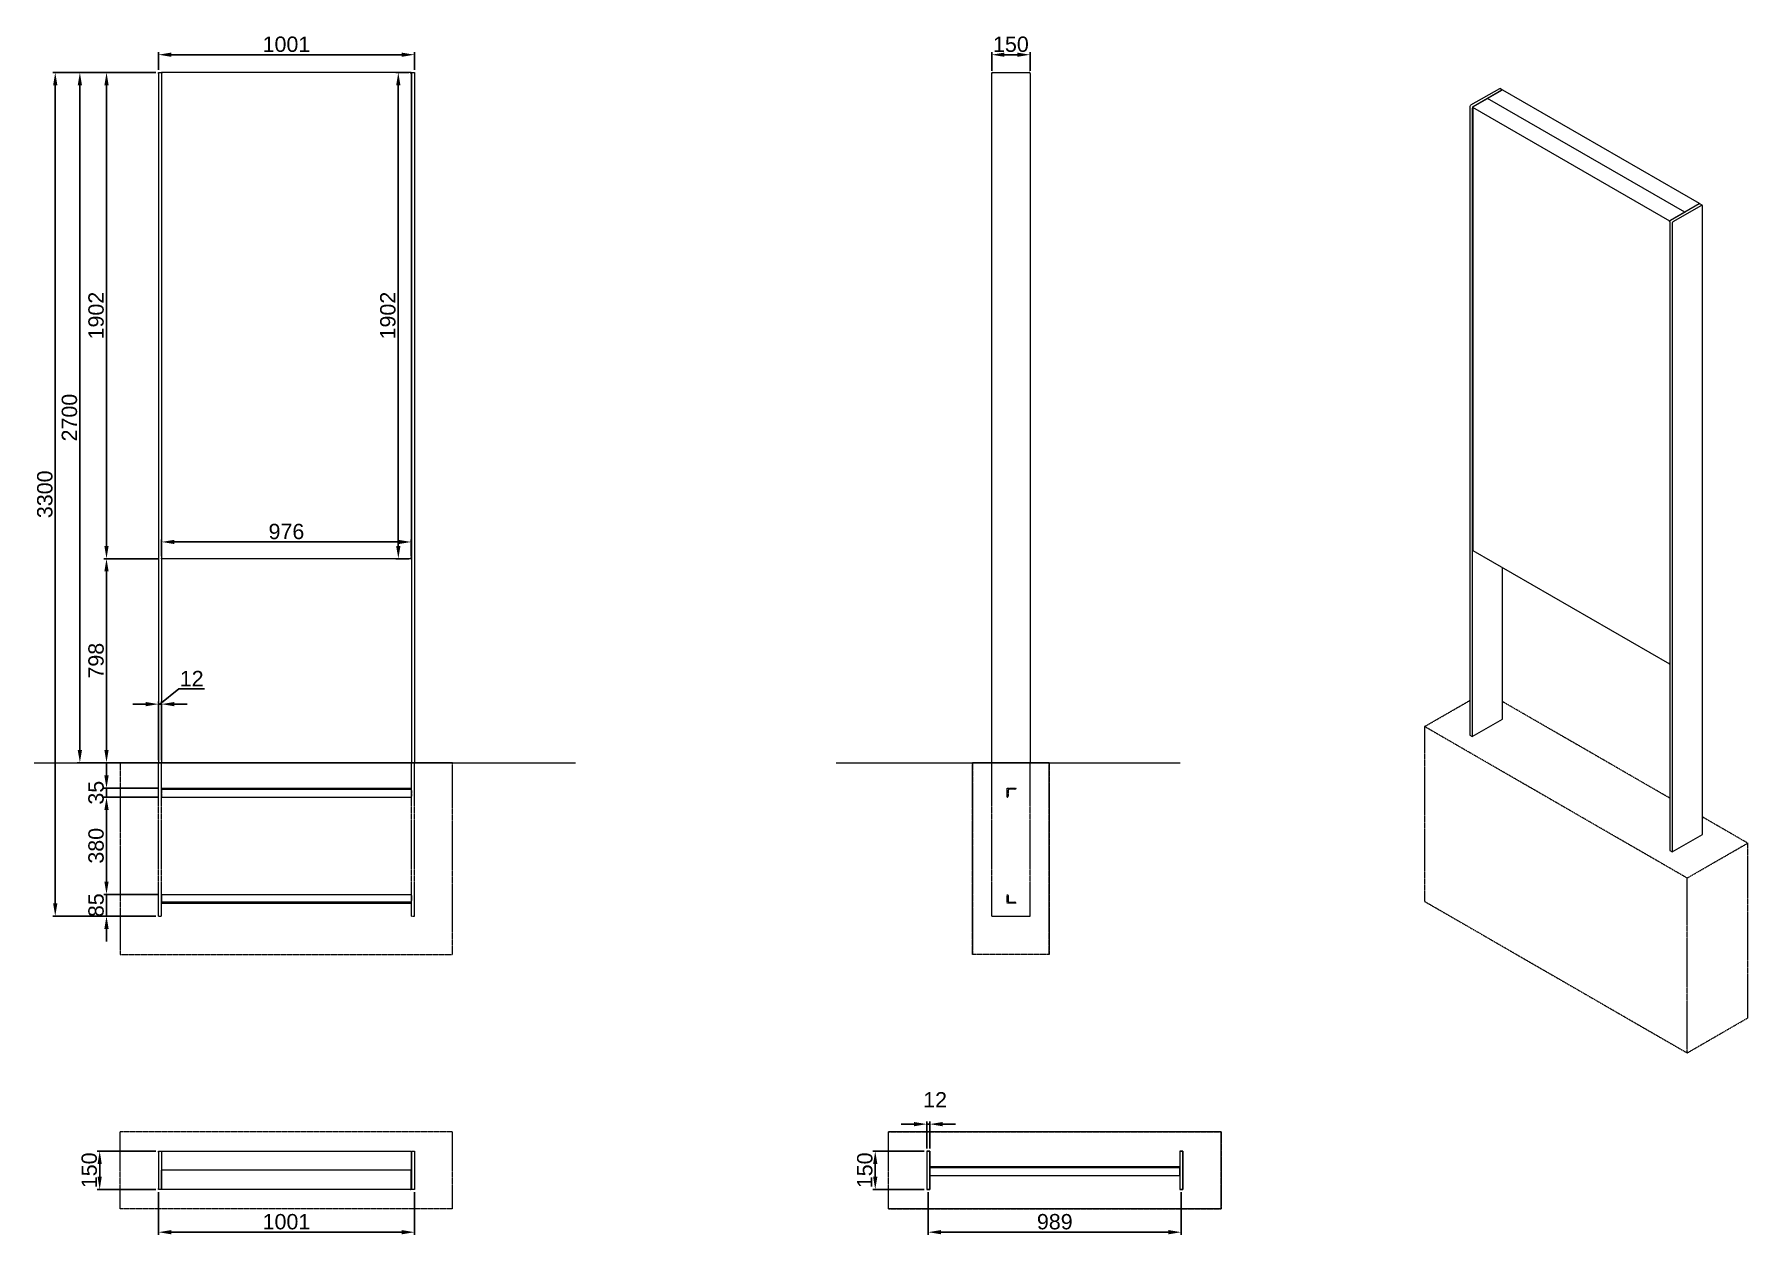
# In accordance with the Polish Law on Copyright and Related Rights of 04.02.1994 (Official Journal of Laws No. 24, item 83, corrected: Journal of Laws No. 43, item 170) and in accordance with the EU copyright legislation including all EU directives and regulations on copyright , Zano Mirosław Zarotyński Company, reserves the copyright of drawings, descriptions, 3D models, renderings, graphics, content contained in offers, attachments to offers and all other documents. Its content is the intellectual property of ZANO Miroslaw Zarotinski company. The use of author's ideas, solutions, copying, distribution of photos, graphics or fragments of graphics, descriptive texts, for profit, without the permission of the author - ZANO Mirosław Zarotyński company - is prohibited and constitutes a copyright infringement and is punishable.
# Model space of a CAD drawing. Header units: millimetres. Extents: x 366 to 7067, y 845 to 5541.
import ezdxf

# ---------------------------------------------------------------- set-up
doc = ezdxf.new("R2010")
doc.units = ezdxf.units.MM
doc.linetypes.add('HIDDEN', pattern=[1.905, 1.27, -0.635])
for name, color, linetype, lineweight in [('ZANO_R', 7, 'Continuous', 0), ('ZANO_R_przerywana', 7, 'HIDDEN', 0), ('ZANO_W', 1, 'Continuous', 0)]:
    doc.layers.add(name, color=color, linetype=linetype, lineweight=lineweight)
doc.styles.add('Arial', font='arial.ttf')
doc.styles.get("Standard").update_dxf_attribs({"font": 'ARIALUNI.TTF'})
doc.dimstyles.new('pl i ang', dxfattribs={"dimtxt": 50, "dimasz": 50, "dimexe": 1.25, "dimexo": 0.625, "dimgap": 10, "dimtad": 1, "dimtoh": 1, "dimtxsty": 'Standard', "dimcen": 2.5, "dimclrd": 1, "dimclre": 1, "dimclrt": 1, "dimadec": 0, "dimazin": 0, "dimtfac": 1, "dimtmove": 0, "dimatfit": 3, "dimfxl": 1, "dimarcsym": 1})

# ---------------------------------------------------------------- blocks, each defined once
blk = doc.blocks.new('*D402')
at = {"layer": 'ZANO_W', "color": 1, "lineweight": -2}
for p, q in [((842, 5391.5), (638.9, 5391.5)), ((648.9, 5341.5), (648.9, 3539.5)), ((854.5, 3489.5), (638.9, 3489.5))]:
    blk.add_line(p, q, dxfattribs=at)
at = {"layer": 'ZANO_W', "color": 1}
for points in [[(657.3, 5341.5), (640.6, 5341.5), (648.9, 5391.5)], [(640.6, 3539.5), (657.3, 3539.5), (648.9, 3489.5)]]:
    blk.add_solid(points, dxfattribs=at)
at = {"layer": 'ZANO_W', "color": 1, "insert": (608.3, 4440.5), "char_height": 60, "attachment_point": 5, "rotation": 90, "style": 'Arial'}
blk.add_mtext('1902', dxfattribs=at)
blk = doc.blocks.new('*D403')
at = {"layer": 'ZANO_W', "color": 1, "lineweight": -2}
for p, q in [((842, 5391.5), (534.8, 5391.5)), ((544.8, 5341.5), (544.8, 2741.5)), ((842, 2691.5), (534.8, 2691.5))]:
    blk.add_line(p, q, dxfattribs=at)
at = {"layer": 'ZANO_W', "color": 1}
for points in [[(553.1, 5341.5), (536.4, 5341.5), (544.8, 5391.5)], [(536.4, 2741.5), (553.1, 2741.5), (544.8, 2691.5)]]:
    blk.add_solid(points, dxfattribs=at)
at = {"layer": 'ZANO_W', "color": 1, "insert": (504.1, 4041.5), "char_height": 60, "attachment_point": 5, "rotation": 90, "style": 'Arial'}
blk.add_mtext('2700', dxfattribs=at)
blk = doc.blocks.new('*D404')
at = {"layer": 'ZANO_W', "color": 1, "lineweight": -2}
for p, q in [((842, 5391.5), (438.5, 5391.5)), ((448.5, 5341.5), (448.5, 2141.5)), ((842, 2091.5), (438.5, 2091.5))]:
    blk.add_line(p, q, dxfattribs=at)
at = {"layer": 'ZANO_W', "color": 1}
for points in [[(456.8, 5341.5), (440.2, 5341.5), (448.5, 5391.5)], [(440.2, 2141.5), (456.8, 2141.5), (448.5, 2091.5)]]:
    blk.add_solid(points, dxfattribs=at)
at = {"layer": 'ZANO_W', "color": 1, "insert": (407.9, 3741.5), "char_height": 60, "attachment_point": 5, "rotation": 90, "style": 'Arial'}
blk.add_mtext('3300', dxfattribs=at)
blk = doc.blocks.new('*D405')
at = {"layer": 'ZANO_W', "color": 1, "lineweight": -2}
for p, q in [((852, 5401.5), (852, 5471.1)), ((902, 5461.1), (1803, 5461.1)), ((1853, 5401.5), (1853, 5471.1))]:
    blk.add_line(p, q, dxfattribs=at)
at = {"layer": 'ZANO_W', "color": 1}
for points in [[(902, 5469.4), (902, 5452.8), (852, 5461.1)], [(1803, 5452.8), (1803, 5469.4), (1853, 5461.1)]]:
    blk.add_solid(points, dxfattribs=at)
at = {"layer": 'ZANO_W', "color": 1, "insert": (1352.5, 5501.7), "char_height": 60, "attachment_point": 5, "style": 'Arial'}
blk.add_mtext('1001', dxfattribs=at)
blk = doc.blocks.new('*D406')
at = {"layer": 'ZANO_W', "color": 1, "lineweight": -2}
for p, q in [((932.3, 2980.5), (858, 2920.6)), ((1032, 2980.5), (932.3, 2980.5)), ((802, 2920.6), (752, 2920.6)), ((852, 2701.5), (852, 2930.6)), ((852, 2920.6), (864, 2920.6)), ((864, 2701.5), (864, 2930.6)), ((914, 2920.6), (964, 2920.6))]:
    blk.add_line(p, q, dxfattribs=at)
at = {"layer": 'ZANO_W', "color": 1}
for points in [[(802, 2912.3), (802, 2929), (852, 2920.6)], [(914, 2929), (914, 2912.3), (864, 2920.6)]]:
    blk.add_solid(points, dxfattribs=at)
at = {"layer": 'ZANO_W', "color": 1, "insert": (982.1, 3020.7), "char_height": 60, "attachment_point": 5, "style": 'Arial'}
blk.add_mtext('12', dxfattribs=at)
blk = doc.blocks.new('*D407')
at = {"layer": 'ZANO_W', "color": 1, "lineweight": -2}
for p, q in [((864.5, 3499.5), (864.5, 3565)), ((914.5, 3555), (1790.5, 3555)), ((1840.5, 3499.5), (1840.5, 3565))]:
    blk.add_line(p, q, dxfattribs=at)
at = {"layer": 'ZANO_W', "color": 1}
for points in [[(914.5, 3563.3), (914.5, 3546.7), (864.5, 3555)], [(1790.5, 3546.7), (1790.5, 3563.3), (1840.5, 3555)]]:
    blk.add_solid(points, dxfattribs=at)
at = {"layer": 'ZANO_W', "color": 1, "insert": (1352.5, 3595.6), "char_height": 60, "attachment_point": 5, "style": 'Arial'}
blk.add_mtext('976', dxfattribs=at)
blk = doc.blocks.new('*D408')
at = {"layer": 'ZANO_W', "color": 1, "lineweight": -2}
for p, q in [((1830.5, 5391.5), (1780, 5391.5)), ((1790, 3539.5), (1790, 5341.5)), ((1830.5, 3489.5), (1780, 3489.5))]:
    blk.add_line(p, q, dxfattribs=at)
at = {"layer": 'ZANO_W', "color": 1}
for points in [[(1798.3, 5341.5), (1781.6, 5341.5), (1790, 5391.5)], [(1781.6, 3539.5), (1798.3, 3539.5), (1790, 3489.5)]]:
    blk.add_solid(points, dxfattribs=at)
at = {"layer": 'ZANO_W', "color": 1, "insert": (1749.3, 4440.5), "char_height": 60, "attachment_point": 5, "rotation": 90, "style": 'Arial'}
blk.add_mtext('1902', dxfattribs=at)
blk = doc.blocks.new('*D409')
at = {"layer": 'ZANO_W', "color": 1, "lineweight": -2}
for p, q in [((4110.3, 5397.8), (4110.3, 5471.1)), ((4160.3, 5461.1), (4210.3, 5461.1)), ((4260.3, 5397.8), (4260.3, 5471.1))]:
    blk.add_line(p, q, dxfattribs=at)
at = {"layer": 'ZANO_W', "color": 1}
for points in [[(4160.3, 5469.4), (4160.3, 5452.8), (4110.3, 5461.1)], [(4210.3, 5452.8), (4210.3, 5469.4), (4260.3, 5461.1)]]:
    blk.add_solid(points, dxfattribs=at)
at = {"layer": 'ZANO_W', "color": 1, "insert": (4185.3, 5501.7), "char_height": 60, "attachment_point": 5, "style": 'Arial'}
blk.add_mtext('150', dxfattribs=at)
blk = doc.blocks.new('*D410')
at = {"layer": 'ZANO_W', "color": 1, "lineweight": -2}
for p, q in [((648.9, 2226.5), (648.9, 2276.5)), ((854, 2176.5), (638.9, 2176.5)), ((648.9, 2091.5), (648.9, 2176.5)), ((842, 2091.5), (638.9, 2091.5)), ((648.9, 2041.5), (648.9, 1991.5))]:
    blk.add_line(p, q, dxfattribs=at)
at = {"layer": 'ZANO_W', "color": 1}
for points in [[(640.6, 2226.5), (657.3, 2226.5), (648.9, 2176.5)], [(657.3, 2041.5), (640.6, 2041.5), (648.9, 2091.5)]]:
    blk.add_solid(points, dxfattribs=at)
at = {"layer": 'ZANO_W', "color": 1, "insert": (608.3, 2134), "char_height": 60, "attachment_point": 5, "rotation": 90, "style": 'Arial'}
blk.add_mtext('85', dxfattribs=at)
blk = doc.blocks.new('*D411')
at = {"layer": 'ZANO_W', "color": 1, "lineweight": -2}
for p, q in [((854, 2556.5), (638.9, 2556.5)), ((648.9, 2226.5), (648.9, 2506.5)), ((854, 2176.5), (638.9, 2176.5))]:
    blk.add_line(p, q, dxfattribs=at)
at = {"layer": 'ZANO_W', "color": 1}
for points in [[(657.3, 2506.5), (640.6, 2506.5), (648.9, 2556.5)], [(640.6, 2226.5), (657.3, 2226.5), (648.9, 2176.5)]]:
    blk.add_solid(points, dxfattribs=at)
at = {"layer": 'ZANO_W', "color": 1, "insert": (608.3, 2366.5), "char_height": 60, "attachment_point": 5, "rotation": 90, "style": 'Arial'}
blk.add_mtext('380', dxfattribs=at)
blk = doc.blocks.new('*D412')
at = {"layer": 'ZANO_W', "color": 1, "lineweight": -2}
for p, q in [((648.9, 2641.5), (648.9, 2691.5)), ((854, 2591.5), (638.9, 2591.5)), ((854, 2556.5), (638.9, 2556.5)), ((648.9, 2556.5), (648.9, 2591.5)), ((648.9, 2506.5), (648.9, 2456.5))]:
    blk.add_line(p, q, dxfattribs=at)
at = {"layer": 'ZANO_W', "color": 1}
for points in [[(640.6, 2641.5), (657.3, 2641.5), (648.9, 2591.5)], [(657.3, 2506.5), (640.6, 2506.5), (648.9, 2556.5)]]:
    blk.add_solid(points, dxfattribs=at)
at = {"layer": 'ZANO_W', "color": 1, "insert": (608.3, 2574), "char_height": 60, "attachment_point": 5, "rotation": 90, "style": 'Arial'}
blk.add_mtext('35', dxfattribs=at)
blk = doc.blocks.new('*D413')
at = {"layer": 'ZANO_W', "color": 1, "lineweight": -2}
for p, q in [((854.5, 3489.5), (638.9, 3489.5)), ((648.9, 2741.5), (648.9, 3439.5)), ((842, 2691.5), (638.9, 2691.5))]:
    blk.add_line(p, q, dxfattribs=at)
at = {"layer": 'ZANO_W', "color": 1}
for points in [[(657.3, 3439.5), (640.6, 3439.5), (648.9, 3489.5)], [(640.6, 2741.5), (657.3, 2741.5), (648.9, 2691.5)]]:
    blk.add_solid(points, dxfattribs=at)
at = {"layer": 'ZANO_W', "color": 1, "insert": (608.3, 3090.5), "char_height": 60, "attachment_point": 5, "rotation": 90, "style": 'Arial'}
blk.add_mtext('798', dxfattribs=at)
blk = doc.blocks.new('*D414')
at = {"layer": 'ZANO_W', "color": 1, "lineweight": -2}
for p, q in [((852, 1011.9), (852, 844.9)), ((1853, 1011.9), (1853, 844.9)), ((902, 854.9), (1803, 854.9))]:
    blk.add_line(p, q, dxfattribs=at)
at = {"layer": 'ZANO_W', "color": 1}
for points in [[(902, 863.3), (902, 846.6), (852, 854.9)], [(1803, 846.6), (1803, 863.3), (1853, 854.9)]]:
    blk.add_solid(points, dxfattribs=at)
at = {"layer": 'ZANO_W', "color": 1, "insert": (1352.5, 895.6), "char_height": 60, "attachment_point": 5, "style": 'Arial'}
blk.add_mtext('1001', dxfattribs=at)
blk = doc.blocks.new('*D415')
at = {"layer": 'ZANO_W', "color": 1, "lineweight": -2}
for p, q in [((842, 1171.9), (612.2, 1171.9)), ((622.2, 1071.9), (622.2, 1121.9)), ((842, 1021.9), (612.2, 1021.9))]:
    blk.add_line(p, q, dxfattribs=at)
at = {"layer": 'ZANO_W', "color": 1}
for points in [[(630.5, 1121.9), (613.9, 1121.9), (622.2, 1171.9)], [(613.9, 1071.9), (630.5, 1071.9), (622.2, 1021.9)]]:
    blk.add_solid(points, dxfattribs=at)
at = {"layer": 'ZANO_W', "color": 1, "insert": (581.6, 1096.9), "char_height": 60, "attachment_point": 5, "rotation": 90, "style": 'Arial'}
blk.add_mtext('150', dxfattribs=at)
blk = doc.blocks.new('*D416')
at = {"layer": 'ZANO_W', "color": 1, "lineweight": -2}
for p, q in [((3862.4, 1011.9), (3862.4, 844.9)), ((4851.4, 1011.9), (4851.4, 844.9)), ((3912.4, 854.9), (4801.4, 854.9))]:
    blk.add_line(p, q, dxfattribs=at)
at = {"layer": 'ZANO_W', "color": 1}
for points in [[(3912.4, 863.3), (3912.4, 846.6), (3862.4, 854.9)], [(4801.4, 846.6), (4801.4, 863.3), (4851.4, 854.9)]]:
    blk.add_solid(points, dxfattribs=at)
at = {"layer": 'ZANO_W', "color": 1, "insert": (4356.9, 895.6), "char_height": 60, "attachment_point": 5, "style": 'Arial'}
blk.add_mtext('989', dxfattribs=at)
blk = doc.blocks.new('*D417')
at = {"layer": 'ZANO_W', "color": 1, "lineweight": -2}
for p, q in [((3846.4, 1171.9), (3644.9, 1171.9)), ((3654.9, 1071.9), (3654.9, 1121.9)), ((3846.4, 1021.9), (3644.9, 1021.9))]:
    blk.add_line(p, q, dxfattribs=at)
at = {"layer": 'ZANO_W', "color": 1}
for points in [[(3663.2, 1121.9), (3646.5, 1121.9), (3654.9, 1171.9)], [(3646.5, 1071.9), (3663.2, 1071.9), (3654.9, 1021.9)]]:
    blk.add_solid(points, dxfattribs=at)
at = {"layer": 'ZANO_W', "color": 1, "insert": (3614.2, 1096.9), "char_height": 60, "attachment_point": 5, "rotation": 90, "style": 'Arial'}
blk.add_mtext('150', dxfattribs=at)
blk = doc.blocks.new('*D418')
at = {"layer": 'ZANO_W', "color": 1, "lineweight": -2}
for p, q in [((3806.4, 1277.6), (3756.4, 1277.6)), ((3856.4, 1181.9), (3856.4, 1287.6)), ((3856.4, 1277.6), (3868.4, 1277.6)), ((3868.4, 1181.9), (3868.4, 1287.6)), ((3918.4, 1277.6), (3968.4, 1277.6))]:
    blk.add_line(p, q, dxfattribs=at)
at = {"layer": 'ZANO_W', "color": 1}
for points in [[(3806.4, 1269.2), (3806.4, 1285.9), (3856.4, 1277.6)], [(3918.4, 1285.9), (3918.4, 1269.2), (3868.4, 1277.6)]]:
    blk.add_solid(points, dxfattribs=at)
at = {"layer": 'ZANO_W', "color": 1, "insert": (3888.9, 1372.8), "char_height": 60, "attachment_point": 5, "style": 'Arial'}
blk.add_mtext('12', dxfattribs=at)

msp = doc.modelspace()

# ---------------------------------------------------------------- linework, layer by layer
at = {"layer": 'ZANO_R'}
for p, q in [((852, 5391.5), (864, 5391.5)), ((852, 5387.8), (852, 5391.5)), ((852, 5387.8), (852, 2691.5)), ((864, 5391.5), (864, 5387.8)), ((864, 5387.8), (864, 2691.5)), ((1840.5, 5391.5), (864.5, 5391.5)), ((864.5, 5391.5), (864.5, 5390)), ((864.5, 5389.9), (864.5, 3491.1)), ((866, 5389.9), (864.5, 5389.9)), ((1839, 5389.9), (1840.5, 5389.9)), ((1840.5, 5391.5), (1840.5, 5390)), ((1840.5, 5389.9), (1840.5, 3491.1)), ((1841, 5391.5), (1853, 5391.5)), ((1841, 5387.8), (1841, 5391.5)), ((1841, 5387.8), (1841, 2691.5)), ((1853, 5391.5), (1853, 5387.8)), ((1853, 5387.8), (1853, 2691.5)), ((4110.3, 2691.5), (4110.3, 5387.8)), ((4114, 5391.5), (4256.6, 5391.5)), ((4260.3, 5387.8), (4260.3, 2691.5)), ((6095.7, 5328.1), (5983.1, 5263.1)), ((6105.2, 5322.6), (5992.6, 5257.6)), ((6106.4, 5322.8), (6049.3, 5289.9)), ((6107.3, 5322.8), (6097.8, 5328.3)), ((6877.7, 4878.6), (6109, 5322.4)), ((5980.2, 5258), (5980.2, 2798.9)), ((5989.6, 5252.5), (5989.6, 2793.4)), ((5991.3, 5253.7), (5991.3, 3523)), ((6762.1, 4810), (5991.6, 5254.8)), ((5992.2, 5256.9), (6049.3, 5289.9)), ((6820.1, 4844.9), (6049.3, 5289.9)), ((6763, 4811.9), (6820.1, 4844.9)), ((6876.8, 4877.2), (6764.2, 4812.1)), ((6886.3, 4871.7), (6773.7, 4806.7)), ((6877.2, 4877.8), (6820.1, 4844.9)), ((6820.1, 4844.9), (6820.1, 4844.4)), ((6877.2, 4877.8), (6877.2, 4877.3)), ((6888.4, 4871.9), (6878.9, 4877.4)), ((6889.2, 2410.9), (6889.2, 4870)), ((6759.5, 4809.9), (6758.7, 4809.4)), ((6759.5, 4809.9), (6760.4, 4810.3)), ((6761.3, 4807.1), (6761.3, 2348)), ((6763, 4811.9), (6763, 4811.1)), ((6770.8, 4801.6), (6770.8, 2342.5)), ((866, 3491.1), (864.5, 3491.1)), ((864.5, 3489.5), (864.5, 3491)), ((1840.5, 3489.5), (864.5, 3489.5)), ((1839, 3491.1), (1840.5, 3491.1)), ((1840.5, 3489.5), (1840.5, 3491)), ((5991.7, 3521.5), (6760.4, 3077.7)), ((6108.1, 2861.8), (6108.1, 3454.3)), ((5989.6, 2793.4), (6108.1, 2861.8)), ((5980.2, 2798.9), (5989.6, 2793.4)), ((366.5, 2691.5), (2482.5, 2691.5)), ((2002.5, 2691.5), (702.5, 2691.5)), ((2002.5, 2691.5), (702.5, 2691.5)), ((852, 2691.5), (864, 2691.5)), ((1841, 2691.5), (1853, 2691.5)), ((3501.7, 2691.5), (4846.7, 2691.5)), ((4335.3, 2691.5), (4035.3, 2691.5)), ((4335.3, 2691.5), (4035.3, 2691.5)), ((4110.3, 2691.5), (4260.3, 2691.5)), ((6761.3, 2348), (6770.8, 2342.5)), ((6770.8, 2342.5), (6889.2, 2410.9)), ((852, 1168.2), (852, 1171.9)), ((852, 1171.9), (864, 1171.9)), ((852, 1168.2), (852, 1025.6)), ((864, 1171.9), (864, 1168.2)), ((864, 1168.2), (864, 1025.6)), ((864.5, 1169.2), (864.5, 1096.9)), ((867.2, 1171.9), (1837.8, 1171.9)), ((1840.5, 1169.2), (1840.5, 1096.9)), ((1841, 1171.9), (1853, 1171.9)), ((1841, 1168.2), (1841, 1171.9)), ((1841, 1168.2), (1841, 1025.6)), ((1853, 1171.9), (1853, 1168.2)), ((1853, 1168.2), (1853, 1025.6)), ((3868.4, 1171.9), (3856.4, 1171.9)), ((3856.4, 1171.9), (3856.4, 1021.9)), ((3856.4, 1171.9), (3856.4, 1021.9)), ((3856.4, 1171.9), (3868.4, 1171.9)), ((3868.4, 1171.9), (3856.4, 1171.9)), ((3856.4, 1171.9), (3856.4, 1021.9)), ((3868.4, 1021.9), (3868.4, 1171.9)), ((3868.4, 1171.9), (3868.4, 1021.9)), ((3868.4, 1021.9), (3868.4, 1171.9)), ((4857.4, 1171.9), (4845.4, 1171.9)), ((4845.4, 1171.9), (4845.4, 1021.9)), ((4845.4, 1171.9), (4845.4, 1021.9)), ((4845.4, 1171.9), (4857.4, 1171.9)), ((4845.4, 1171.9), (4845.4, 1021.9)), ((4857.4, 1171.9), (4845.4, 1171.9)), ((4857.4, 1021.9), (4857.4, 1171.9)), ((4857.4, 1171.9), (4857.4, 1021.9)), ((4857.4, 1021.9), (4857.4, 1171.9)), ((864.5, 1024.6), (864.5, 1096.9)), ((1840.5, 1096.9), (864.5, 1096.9)), ((1840.5, 1024.6), (1840.5, 1096.9)), ((3868.4, 1111.9), (4845.4, 1111.9)), ((3868.4, 1111.9), (3868.4, 1107.9)), ((3868.4, 1076.9), (3868.4, 1111.9)), ((3868.4, 1107.9), (4845.4, 1107.9)), ((3868.4, 1107.9), (3868.4, 1102.9)), ((3868.4, 1102.9), (3868.4, 1080.9)), ((3868.4, 1080.9), (3868.4, 1076.9)), ((3868.4, 1076.9), (4845.4, 1076.9)), ((4845.4, 1107.9), (4845.4, 1111.9)), ((4845.4, 1076.9), (4845.4, 1111.9)), ((4845.4, 1102.9), (4845.4, 1107.9)), ((4845.4, 1102.9), (4845.4, 1080.9)), ((4845.4, 1076.9), (4845.4, 1080.9)), ((852, 1021.9), (852, 1025.6)), ((864, 1021.9), (852, 1021.9)), ((864, 1025.6), (864, 1021.9)), ((1837.8, 1021.9), (867.2, 1021.9)), ((1841, 1021.9), (1841, 1025.6)), ((1853, 1021.9), (1841, 1021.9)), ((1853, 1025.6), (1853, 1021.9)), ((3856.4, 1021.9), (3868.4, 1021.9)), ((3868.4, 1021.9), (3856.4, 1021.9)), ((3856.4, 1021.9), (3868.4, 1021.9)), ((4845.4, 1021.9), (4857.4, 1021.9)), ((4857.4, 1021.9), (4845.4, 1021.9)), ((4845.4, 1021.9), (4857.4, 1021.9))]:
    msp.add_line(p, q, dxfattribs=at)
for centre, radius, start, end in [((4114, 5387.8), 3.7, 90, 180), ((4256.6, 5387.8), 3.7, 0, 90), ((6096.9, 5326.4), 2.08, 65.69288, 125.61758), ((6106.4, 5320.9), 2.08, 65.69288, 125.61758), ((5986.5, 5257.7), 6.35, 122.60548, 177.39452), ((5996, 5252.2), 6.35, 122.60548, 177.39452), ((6878, 4875.5), 2.08, 65.69288, 125.61758), ((6887.4, 4870.3), 1.8, 350.78596, 129.20329), ((6767.6, 4806.8), 6.35, 122.60548, 177.39452), ((6777.1, 4801.3), 6.35, 122.60548, 177.39452)]:
    msp.add_arc(centre, radius, start, end, dxfattribs=at)
for points in [[(867.2, 5388.8), (866.9, 5389.1), (866.5, 5389.9), (865.8, 5390.7), (865.1, 5391.4), (864.7, 5391.4), (864.5, 5391.5)], [(867.2, 5388.8), (866.9, 5388.9), (866.5, 5389.3), (865.8, 5389.7), (865.1, 5389.9), (864.7, 5390), (864.5, 5390)], [(1837.8, 5388.8), (1838, 5389.1), (1838.4, 5389.9), (1839.1, 5390.7), (1839.8, 5391.4), (1840.2, 5391.4), (1840.5, 5391.5)], [(1837.8, 5388.8), (1838, 5388.9), (1838.4, 5389.3), (1839.1, 5389.7), (1839.8, 5389.9), (1840.2, 5390), (1840.5, 5390)], [(4110.3, 5388.8), (4110.3, 5389.1), (4110.4, 5389.9), (4111, 5390.7), (4111.9, 5391.4), (4112.6, 5391.4), (4113, 5391.5)], [(4260.3, 5388.8), (4260.2, 5389.1), (4260.2, 5389.9), (4259.5, 5390.7), (4258.7, 5391.4), (4257.9, 5391.4), (4257.6, 5391.5)], [(5992.2, 5252), (5992, 5252.4), (5991.7, 5253.3), (5991.7, 5254.7), (5991.9, 5256), (5992.1, 5256.6), (5992.2, 5256.9)], [(6758.7, 4809.4), (6759, 4809.7), (6759.4, 4810.2), (6760.4, 4811), (6761.6, 4811.6), (6762.6, 4811.8), (6763, 4811.9)], [(867.2, 3492.2), (866.9, 3491.8), (866.5, 3491.1), (865.8, 3490.2), (865.1, 3489.6), (864.7, 3489.5), (864.5, 3489.5)], [(867.2, 3492.2), (866.9, 3492), (866.5, 3491.7), (865.8, 3491.3), (865.1, 3491), (864.7, 3491), (864.5, 3491)], [(1837.8, 3492.2), (1838, 3491.8), (1838.4, 3491.1), (1839.1, 3490.2), (1839.8, 3489.6), (1840.2, 3489.5), (1840.5, 3489.5)], [(1837.8, 3492.2), (1838, 3492), (1838.4, 3491.7), (1839.1, 3491.3), (1839.8, 3491), (1840.2, 3491), (1840.5, 3491)], [(867.2, 1171.9), (866.9, 1171.9), (866.5, 1171.8), (865.8, 1171.2), (865.1, 1170.3), (864.7, 1169.6), (864.5, 1169.2)], [(1837.8, 1171.9), (1838, 1171.9), (1838.4, 1171.8), (1839.1, 1171.2), (1839.8, 1170.3), (1840.2, 1169.6), (1840.5, 1169.2)], [(867.2, 1021.9), (866.9, 1022), (866.5, 1022.1), (865.8, 1022.7), (865.1, 1023.6), (864.7, 1024.3), (864.5, 1024.6)], [(1837.8, 1021.9), (1838, 1022), (1838.4, 1022.1), (1839.1, 1022.7), (1839.8, 1023.6), (1840.2, 1024.3), (1840.5, 1024.6)]]:
    msp.add_open_spline(points, degree=3, dxfattribs=at)
for points, knots in [([(864.5, 5389.9), (864.5, 5389.8), (864.6, 5389.6), (865.1, 5389.4), (865.8, 5389.2), (866.5, 5389), (867, 5388.8), (867.2, 5388.8)], [0, 0, 0, 0, 0.221823, 0.443665, 0.665506, 0.887348, 1, 1, 1, 1]), ([(866.3, 5389.4), (866.3, 5389.3), (866.4, 5389.2), (866.7, 5389), (867, 5388.9), (867.2, 5388.8)], [0, 0, 0, 0, 0.081127, 0.568351, 1, 1, 1, 1]), ([(1840.5, 5389.9), (1840.4, 5389.8), (1840.4, 5389.6), (1839.9, 5389.4), (1839.1, 5389.2), (1838.4, 5389), (1837.9, 5388.8), (1837.8, 5388.8)], [0, 0, 0, 0, 0.221823, 0.443665, 0.665506, 0.887348, 1, 1, 1, 1]), ([(1838.6, 5389.4), (1838.6, 5389.3), (1838.5, 5389.2), (1838.2, 5389), (1837.9, 5388.9), (1837.8, 5388.8)], [0, 0, 0, 0, 0.081127, 0.568351, 1, 1, 1, 1]), ([(4110.5, 5389.1), (4110.4, 5389), (4110.3, 5388.9), (4110.3, 5388.8), (4110.3, 5388.8)], [0, 0, 0, 0, 0.544488, 1, 1, 1, 1]), ([(4260, 5389.1), (4260.1, 5389), (4260.3, 5388.9), (4260.3, 5388.8), (4260.3, 5388.8)], [0, 0, 0, 0, 0.57403, 1, 1, 1, 1]), ([(6109, 5322.4), (6108.6, 5322.5), (6107.8, 5322.9), (6106.8, 5322.9), (6106.4, 5322.8)], [0, 0, 0, 0, 0.499949, 1, 1, 1, 1]), ([(5991.8, 5255), (5991.7, 5254.9), (5991.4, 5254.6), (5991.3, 5253.9), (5991.3, 5253.1), (5991.7, 5252.4), (5992.1, 5252.1), (5992.2, 5252)], [0, 0, 0, 0, 0.083465, 0.344749, 0.606034, 0.867319, 1, 1, 1, 1]), ([(6877.4, 4878.1), (6877.5, 4878.2), (6877.7, 4878.5), (6877.7, 4878.7), (6877.5, 4878.5), (6877.3, 4878.1), (6877.2, 4877.8)], [0, 0, 0, 0, 0.137146, 0.424764, 0.712382, 1, 1, 1, 1]), ([(6877.2, 4877.3), (6877.2, 4877.3), (6877.2, 4877.5), (6877.3, 4877.8), (6877.4, 4878), (6877.4, 4878.2), (6877.4, 4878.1), (6877.4, 4878.1)], [0, 0, 0, 0, 0.05514, 0.334204, 0.607059, 0.875429, 1, 1, 1, 1]), ([(6877.8, 4877.5), (6877.8, 4877.6), (6877.6, 4877.7), (6877.3, 4877.8), (6877.2, 4877.8)], [0, 0, 0, 0, 0.560853, 1, 1, 1, 1]), ([(6762.1, 4809.9), (6761.8, 4809.7), (6761.1, 4809.5), (6760.1, 4809.3), (6759.3, 4809.3), (6758.9, 4809.4), (6758.7, 4809.4)], [0, 0, 0, 0, 0.27273, 0.562733, 0.852735, 1, 1, 1, 1]), ([(6760.5, 4810.3), (6760.4, 4810.2), (6760.3, 4810.2), (6760.2, 4810.2), (6760.2, 4810.2)], [0, 0, 0, 0, 0.487778, 1, 1, 1, 1]), ([(6760.3, 4810.2), (6760.4, 4810.3), (6760.7, 4810.3), (6761.3, 4810.5), (6762, 4810.6), (6762.5, 4810.6), (6762.7, 4810.5)], [0, 0, 0, 0, 0.106805, 0.438979, 0.771153, 1, 1, 1, 1]), ([(864.5, 3491.1), (864.5, 3491.2), (864.6, 3491.3), (865.1, 3491.6), (865.8, 3491.8), (866.5, 3492), (867, 3492.1), (867.2, 3492.2)], [0, 0, 0, 0, 0.221823, 0.443665, 0.665506, 0.887348, 1, 1, 1, 1]), ([(866.3, 3491.6), (866.3, 3491.6), (866.4, 3491.7), (866.7, 3491.9), (867, 3492.1), (867.2, 3492.2)], [0, 0, 0, 0, 0.081127, 0.568351, 1, 1, 1, 1]), ([(1838.6, 3491.6), (1838.6, 3491.6), (1838.5, 3491.7), (1838.2, 3491.9), (1837.9, 3492.1), (1837.8, 3492.2)], [0, 0, 0, 0, 0.081127, 0.568351, 1, 1, 1, 1]), ([(1840.5, 3491.1), (1840.4, 3491.2), (1840.4, 3491.3), (1839.9, 3491.6), (1839.1, 3491.8), (1838.4, 3492), (1837.9, 3492.1), (1837.8, 3492.2)], [0, 0, 0, 0, 0.221823, 0.443665, 0.665506, 0.887348, 1, 1, 1, 1]), ([(5991.3, 3523), (5991.3, 3522.9), (5991.3, 3522.7), (5991.7, 3522.4), (5992.1, 3522.3), (5992.2, 3522.2)], [0, 0, 0, 0, 0.33156, 0.77488, 1, 1, 1, 1]), ([(5992.2, 3522.2), (5992, 3522), (5991.8, 3521.7), (5991.7, 3521.4), (5991.7, 3521.5), (5991.7, 3521.5)], [0, 0, 0, 0, 0.499949, 0.999898, 1, 1, 1, 1]), ([(5992.1, 3522.3), (5992.1, 3522.2), (5992, 3522), (5992, 3521.9), (5992, 3521.9), (5992, 3521.9)], [0, 0, 0, 0, 0.359239, 0.796865, 1, 1, 1, 1]), ([(6761.3, 3078.6), (6761.2, 3078.6), (6760.9, 3078.7), (6760.1, 3078.9), (6759.3, 3079.3), (6758.9, 3079.6), (6758.7, 3079.7)], [0, 0, 0, 0, 0.048531, 0.427934, 0.807337, 1, 1, 1, 1]), ([(6758.7, 3079.7), (6759, 3079.3), (6759.4, 3078.5), (6760.3, 3077.7), (6761, 3077.5), (6761.3, 3077.4)], [0, 0, 0, 0, 0.3727266, 0.7454532, 1, 1, 1, 1])]:
    msp.add_open_spline(points, degree=3, knots=knots, dxfattribs=at)
at = {"layer": 'ZANO_R_przerywana'}
for p, q in [((5802.9, 2832.9), (5980.2, 2935.2)), ((6761.3, 2553.2), (6108.1, 2930.2)), ((5802.9, 2832.9), (5802.9, 2148.9)), ((6829.6, 2240.2), (5802.9, 2832.9)), ((702.5, 2691.5), (702.5, 1941.5)), ((702.5, 2691.5), (702.5, 1941.5)), ((852, 2091.5), (852, 2691.5)), ((864, 2091.5), (864, 2691.5)), ((1841, 2091.5), (1841, 2691.5)), ((1853, 2091.5), (1853, 2691.5)), ((2002.5, 1941.5), (2002.5, 2691.5)), ((2002.5, 1941.5), (2002.5, 2691.5)), ((4035.3, 2691.5), (4035.3, 1941.5)), ((4035.3, 1941.5), (4035.3, 2691.5)), ((4110.3, 2091.5), (4110.3, 2691.5)), ((4260.3, 2091.5), (4260.3, 2691.5)), ((4335.3, 2691.5), (4335.3, 1941.5)), ((4335.3, 1941.5), (4335.3, 2691.5)), ((864, 2591.5), (1841, 2591.5)), ((864, 2591.5), (864, 2587.5)), ((864, 2556.5), (864, 2591.5)), ((864, 2587.5), (1841, 2587.5)), ((864, 2587.5), (864, 2582.5)), ((864, 2582.5), (864, 2560.5)), ((864, 2560.5), (864, 2556.5)), ((864, 2556.5), (1841, 2556.5)), ((1841, 2587.5), (1841, 2591.5)), ((1841, 2556.5), (1841, 2591.5)), ((1841, 2582.5), (1841, 2587.5)), ((1841, 2582.5), (1841, 2560.5)), ((1841, 2556.5), (1841, 2560.5)), ((4170.3, 2556.5), (4170.3, 2591.5)), ((4170.3, 2591.5), (4205.3, 2591.5)), ((4174.3, 2582.5), (4174.3, 2560.5)), ((4201.3, 2587.5), (4179.3, 2587.5)), ((7066.5, 2376.9), (6889.2, 2479.3)), ((6829.6, 2240.2), (7066.5, 2376.9)), ((7066.5, 1692.9), (7066.5, 2376.9)), ((6829.6, 1556.2), (6829.6, 2240.2)), ((864, 2176.5), (1841, 2176.5)), ((864, 2176.5), (864, 2172.5)), ((864, 2141.5), (864, 2176.5)), ((864, 2172.5), (864, 2150.5)), ((864, 2150.5), (864, 2145.5)), ((1841, 2145.5), (864, 2145.5)), ((864, 2145.5), (864, 2141.5)), ((1841, 2172.5), (1841, 2176.5)), ((1841, 2141.5), (1841, 2176.5)), ((1841, 2172.5), (1841, 2150.5)), ((1841, 2145.5), (1841, 2150.5)), ((1841, 2141.5), (1841, 2145.5)), ((4170.3, 2141.5), (4170.3, 2176.5)), ((4174.3, 2172.5), (4174.3, 2150.5)), ((4179.3, 2145.5), (4201.3, 2145.5)), ((5802.9, 2148.9), (6829.6, 1556.2)), ((852, 2091.5), (864, 2091.5)), ((864, 2141.5), (1841, 2141.5)), ((1841, 2091.5), (1853, 2091.5)), ((4110.3, 2091.5), (4260.3, 2091.5)), ((4205.3, 2141.5), (4170.3, 2141.5)), ((702.5, 1941.5), (2002.5, 1941.5)), ((702.5, 1941.5), (2002.5, 1941.5)), ((4335.3, 1941.5), (4035.3, 1941.5)), ((4335.3, 1941.5), (4035.3, 1941.5)), ((6829.6, 1556.2), (7066.5, 1692.9)), ((2002.5, 1246.9), (702.5, 1246.9)), ((702.5, 946.9), (702.5, 1246.9)), ((2002.5, 946.9), (2002.5, 1246.9)), ((5006.9, 1246.9), (3706.9, 1246.9)), ((3706.9, 946.9), (3706.9, 1246.9)), ((3706.9, 1246.9), (5006.9, 1246.9)), ((3706.9, 946.9), (3706.9, 1246.9)), ((5006.9, 1246.9), (5006.9, 946.9)), ((5006.9, 946.9), (5006.9, 1246.9)), ((2002.5, 946.9), (702.5, 946.9)), ((5006.9, 946.9), (3706.9, 946.9)), ((3706.9, 946.9), (5006.9, 946.9))]:
    msp.add_line(p, q, dxfattribs=at)
for centre, radius, start, end in [((4170.3, 2560.5), 4, 270, 0), ((4170.3, 2560.5), 4, 270, 0), ((4179.3, 2582.5), 5, 90, 180), ((4179.3, 2582.5), 5, 90, 180), ((4201.3, 2591.5), 4, 270, 0), ((4201.3, 2591.5), 4, 270, 0), ((4170.3, 2172.5), 4, 0, 90), ((4170.3, 2172.5), 4, 0, 90), ((4179.3, 2150.5), 5, 180, 270), ((4179.3, 2150.5), 5, 180, 270), ((4201.3, 2141.5), 4, 0, 90), ((4201.3, 2141.5), 4, 0, 90)]:
    msp.add_arc(centre, radius, start, end, dxfattribs=at)

# ---------------------------------------------------------------- dimensions: what is measured, and where the dimension line sits
at = {"layer": 'ZANO_W'}
for base, p1, p2, picture, middle in [((1853, 5461.1), (852, 5391.5), (1853, 5391.5), '*D405', (1352.5, 5501.7)), ((4260.3, 5461.1), (4110.3, 5387.8), (4260.3, 5387.8), '*D409', (4185.3, 5501.7)), ((1840.5, 3555), (864.5, 3489.5), (1840.5, 3489.5), '*D407', (1352.5, 3595.6)), ((3868.4, 1277.6), (3856.4, 1171.9), (3868.4, 1171.9), '*D418', (3888.9, 1372.8)), ((1853, 854.9), (852, 1021.9), (1853, 1021.9), '*D414', (1352.5, 895.6)), ((4851.4, 854.9), (3862.4, 1021.9), (4851.4, 1021.9), '*D416', (4356.9, 895.6))]:
    dim = msp.add_linear_dim(base=base, p1=p1, p2=p2, dimstyle='pl i ang', override={"dimtxt": 60, "dimexe": 10, "dimexo": 10, "dimtoh": 0, "dimdec": 0, "dimtxsty": 'Arial', "dimtdec": 0, "dimtmove": 1}, dxfattribs=at)
    dim.commit()
    dim.dimension.update_dxf_attribs({"geometry": picture, "text_midpoint": middle})
for base, p1, p2, picture, middle in [((448.5, 2091.5), (852, 5391.5), (852, 2091.5), '*D404', (407.9, 3741.5)), ((544.8, 2691.5), (852, 5391.5), (852, 2691.5), '*D403', (504.1, 4041.5)), ((648.9, 3489.5), (852, 5391.5), (864.5, 3489.5), '*D402', (608.3, 4440.5)), ((1790, 5391.5), (1840.5, 3489.5), (1840.5, 5391.5), '*D408', (1749.3, 4440.5)), ((648.9, 3489.5), (852, 2691.5), (864.5, 3489.5), '*D413', (608.3, 3090.5)), ((648.9, 2556.5), (864, 2176.5), (864, 2556.5), '*D411', (608.3, 2366.5)), ((622.2, 1171.9), (852, 1021.9), (852, 1171.9), '*D415', (581.6, 1096.9)), ((3654.9, 1171.9), (3856.4, 1021.9), (3856.4, 1171.9), '*D417', (3614.2, 1096.9))]:
    dim = msp.add_linear_dim(base=base, p1=p1, p2=p2, angle=90, dimstyle='pl i ang', override={"dimtxt": 60, "dimexe": 10, "dimexo": 10, "dimtoh": 0, "dimdec": 0, "dimtxsty": 'Arial', "dimtdec": 0, "dimtmove": 1}, dxfattribs=at)
    dim.commit()
    dim.dimension.update_dxf_attribs({"geometry": picture, "text_midpoint": middle})
dim = msp.add_linear_dim(base=(864, 2920.6), p1=(852, 2691.5), p2=(864, 2691.5), dimstyle='pl i ang', override={"dimtxt": 60, "dimexe": 10, "dimexo": 10, "dimtoh": 0, "dimdec": 0, "dimtxsty": 'Arial', "dimtdec": 0, "dimtmove": 1}, dxfattribs=at)
dim.commit()
dim.dimension.update_dxf_attribs({"geometry": '*D406', "text_midpoint": (942.3, 2980.5), "dimtype": 160})
for base, p1, p2, picture, middle in [((648.9, 2591.5), (864, 2556.5), (864, 2591.5), '*D412', (648.9, 2574)), ((648.9, 2176.5), (852, 2091.5), (864, 2176.5), '*D410', (648.9, 2134))]:
    dim = msp.add_linear_dim(base=base, p1=p1, p2=p2, angle=90, dimstyle='pl i ang', override={"dimtxt": 60, "dimexe": 10, "dimexo": 10, "dimtoh": 0, "dimdec": 0, "dimtxsty": 'Arial', "dimtdec": 0, "dimtmove": 1}, dxfattribs=at)
    dim.commit()
    dim.dimension.update_dxf_attribs({"geometry": picture, "text_midpoint": middle, "dimtype": 160})

doc.saveas('drawing.dxf')
